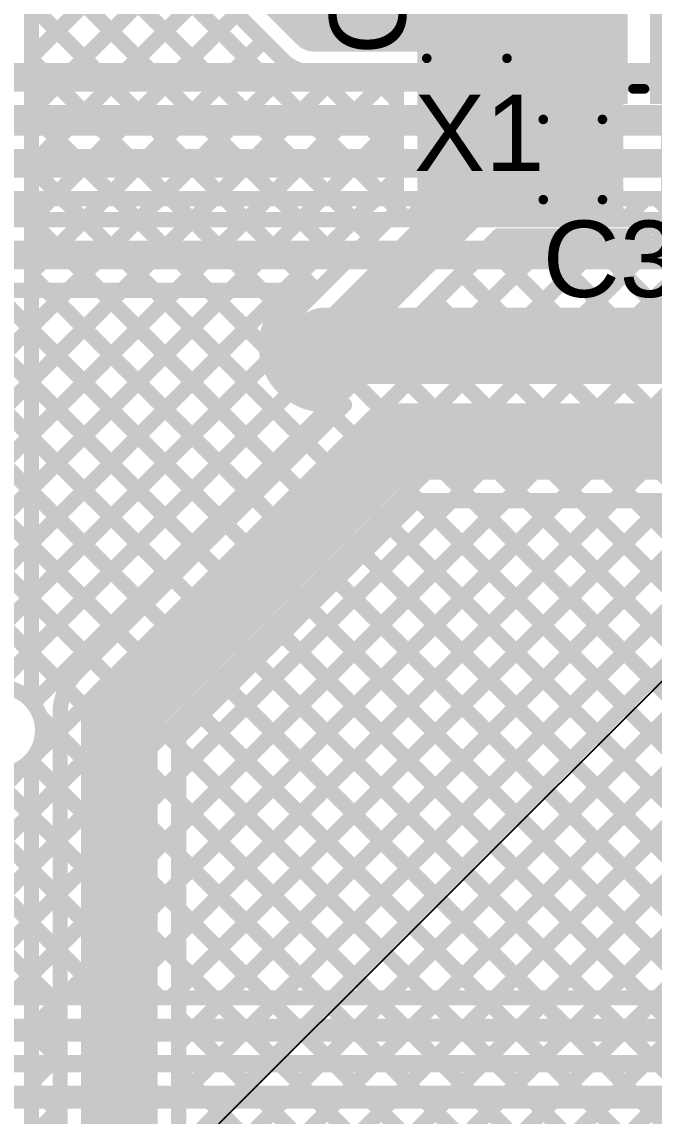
# Model space of a CAD drawing. Header units: millimetres. Extents: x 0 to 214, y 0 to 214.
# Drawn here: x 2.037 to 2.368, y 2.262 to 2.835 of the extents above; entities that cross this region are included whole.
import ezdxf

# ---------------------------------------------------------------- set-up
doc = ezdxf.new("R2010")
doc.units = ezdxf.units.MM
doc.header["$MEASUREMENT"] = 0
for name, color, linetype in [('BottomLayer', 5, 'Continuous'), ('BottomSolder', 6, 'Continuous'), ('TopLayer', 1, 'Continuous'), ('TopOverlay', 2, 'Continuous'), ('TopPaste', 8, 'Continuous'), ('TopSolder', 216, 'Continuous'), ('ViaHoleLayer', 16, 'Continuous')]:
    doc.layers.add(name, color=color, linetype=linetype)
doc.styles.add('Arial', font='', dxfattribs={"height": 0.2})
doc.styles.get('Arial').set_extended_font_data('Arial')

# ---------------------------------------------------------------- blocks, each defined once
blk = doc.blocks.new('XC32M4_8_000_F18LJDT_4')
at = {"layer": 'TopLayer'}
for points in [[(-0.0689, 0.05709), (-0.01772, 0.05709), (-0.01772, 0.00984), (-0.0689, 0.00984)], [(0.01772, 0.05709), (0.0689, 0.05709), (0.0689, 0.00984), (0.01772, 0.00984)], [(-0.0689, -0.00984), (-0.01772, -0.00984), (-0.01772, -0.05709), (-0.0689, -0.05709)], [(0.01772, -0.00984), (0.0689, -0.00984), (0.0689, -0.05709), (0.01772, -0.05709)]]:
    blk.add_hatch(color=1, dxfattribs=at).paths.add_polyline_path(points)
at = {"layer": 'TopPaste'}
for points in [[(-0.0689, 0.05709), (-0.01772, 0.05709), (-0.01772, 0.00984), (-0.0689, 0.00984)], [(0.01772, 0.05709), (0.0689, 0.05709), (0.0689, 0.00984), (0.01772, 0.00984)], [(-0.0689, -0.00984), (-0.01772, -0.00984), (-0.01772, -0.05709), (-0.0689, -0.05709)], [(0.01772, -0.00984), (0.0689, -0.00984), (0.0689, -0.05709), (0.01772, -0.05709)]]:
    blk.add_hatch(color=8, dxfattribs=at).paths.add_polyline_path(points)
at = {"layer": 'TopSolder'}
for points in [[(-0.0729, 0.06109), (-0.01372, 0.06109), (-0.01372, 0.00584), (-0.0729, 0.00584)], [(0.01372, 0.06109), (0.0729, 0.06109), (0.0729, 0.00584), (0.01372, 0.00584)], [(-0.0729, -0.00584), (-0.01372, -0.00584), (-0.01372, -0.06109), (-0.0729, -0.06109)], [(0.01372, -0.00584), (0.0729, -0.00584), (0.0729, -0.06109), (0.01372, -0.06109)]]:
    blk.add_hatch(color=216, dxfattribs=at).paths.add_polyline_path(points)
at = {"layer": 'TopOverlay', "const_width": 0.005}
for points in [[(0.007, 0.051), (-0.007, 0.051)], [(-0.065, -0.003), (-0.065, 0.003)], [(0.065, -0.003), (0.065, 0.003)], [(0.007, -0.051), (-0.007, -0.051)]]:
    blk.add_lwpolyline(points, dxfattribs=at)
at = {"layer": 'TopOverlay'}
for points, const_width in [([(-0.00825, 0.051, 1), (-0.00575, 0.051, 1)], 0.0025), ([(0.00575, 0.051, 1), (0.00825, 0.051, 1)], 0.0025), ([(-0.06625, 0.003, 1), (-0.06375, 0.003, 1)], 0.0025), ([(0.06375, 0.003, 1), (0.06625, 0.003, 1)], 0.0025), ([(-0.06625, -0.003, 1), (-0.06375, -0.003, 1)], 0.0025), ([(0.06375, -0.003, 1), (0.06625, -0.003, 1)], 0.0025), ([(-0.00825, -0.051, 1), (-0.00575, -0.051, 1)], 0.0025), ([(0.00575, -0.051, 1), (0.00825, -0.051, 1)], 0.0025), ([(-0.06, -0.07, 1), (-0.066, -0.07, 1)], 0.01), ([(-0.0685, -0.07, 1), (-0.0635, -0.07, 1)], 0.005), ([(-0.0625, -0.07, 1), (-0.0575, -0.07, 1)], 0.005)]:
    blk.add_lwpolyline(points, format="xyb", close=True, dxfattribs=dict(at, const_width=const_width))
blk = doc.blocks.new('C__0603_284')
at = {"layer": 'TopLayer'}
for points in [[(-0.015, 0.0175), (-0.015, -0.0175), (-0.045, -0.0175), (-0.045, 0.0175)], [(0.045, 0.0175), (0.045, -0.0175), (0.015, -0.0175), (0.015, 0.0175)]]:
    blk.add_hatch(color=1, dxfattribs=at).paths.add_polyline_path(points)
at = {"layer": 'TopPaste'}
for points in [[(-0.015, 0.0175), (-0.015, -0.0175), (-0.045, -0.0175), (-0.045, 0.0175)], [(0.045, 0.0175), (0.045, -0.0175), (0.015, -0.0175), (0.015, 0.0175)]]:
    blk.add_hatch(color=8, dxfattribs=at).paths.add_polyline_path(points)
at = {"layer": 'TopSolder'}
for points in [[(-0.01264, 0.01986), (-0.01264, -0.01986), (-0.04736, -0.01986), (-0.04736, 0.01986)], [(0.04736, 0.01986), (0.04736, -0.01986), (0.01264, -0.01986), (0.01264, 0.01986)]]:
    blk.add_hatch(color=216, dxfattribs=at).paths.add_polyline_path(points)
at = {"layer": 'TopOverlay', "const_width": 0.005}
for points in [[(-0.049, 0.021), (-0.018, 0.021)], [(-0.049, -0.021), (-0.049, 0.021)], [(0.018, 0.021), (0.049, 0.021)], [(0.049, -0.021), (0.049, 0.021)], [(-0.049, -0.021), (-0.018, -0.021)], [(0.018, -0.021), (0.049, -0.021)]]:
    blk.add_lwpolyline(points, dxfattribs=at)
at = {"layer": 'TopOverlay', "const_width": 0.0025}
for points in [[(-0.05025, 0.021, 1), (-0.04775, 0.021, 1)], [(-0.05025, 0.021, 1), (-0.04775, 0.021, 1)], [(-0.01925, 0.021, 1), (-0.01675, 0.021, 1)], [(0.01675, 0.021, 1), (0.01925, 0.021, 1)], [(0.04775, 0.021, 1), (0.05025, 0.021, 1)], [(0.04775, 0.021, 1), (0.05025, 0.021, 1)], [(-0.05025, -0.021, 1), (-0.04775, -0.021, 1)], [(-0.05025, -0.021, 1), (-0.04775, -0.021, 1)], [(-0.01925, -0.021, 1), (-0.01675, -0.021, 1)], [(0.01675, -0.021, 1), (0.01925, -0.021, 1)], [(0.04775, -0.021, 1), (0.05025, -0.021, 1)], [(0.04775, -0.021, 1), (0.05025, -0.021, 1)]]:
    blk.add_lwpolyline(points, format="xyb", close=True, dxfattribs=at)
blk = doc.blocks.new('C__0603_285')
at = {"layer": 'TopLayer'}
for points in [[(-0.015, 0.0175), (-0.015, -0.0175), (-0.045, -0.0175), (-0.045, 0.0175)], [(0.045, 0.0175), (0.045, -0.0175), (0.015, -0.0175), (0.015, 0.0175)]]:
    blk.add_hatch(color=1, dxfattribs=at).paths.add_polyline_path(points)
at = {"layer": 'TopPaste'}
for points in [[(-0.015, 0.0175), (-0.015, -0.0175), (-0.045, -0.0175), (-0.045, 0.0175)], [(0.045, 0.0175), (0.045, -0.0175), (0.015, -0.0175), (0.015, 0.0175)]]:
    blk.add_hatch(color=8, dxfattribs=at).paths.add_polyline_path(points)
at = {"layer": 'TopSolder'}
for points in [[(-0.01264, 0.01986), (-0.01264, -0.01986), (-0.04736, -0.01986), (-0.04736, 0.01986)], [(0.04736, 0.01986), (0.04736, -0.01986), (0.01264, -0.01986), (0.01264, 0.01986)]]:
    blk.add_hatch(color=216, dxfattribs=at).paths.add_polyline_path(points)
at = {"layer": 'TopOverlay', "const_width": 0.005}
for points in [[(-0.049, 0.021), (-0.018, 0.021)], [(-0.049, 0.021), (-0.049, -0.021)], [(0.018, 0.021), (0.049, 0.021)], [(0.049, 0.021), (0.049, -0.021)], [(-0.049, -0.021), (-0.018, -0.021)], [(0.018, -0.021), (0.049, -0.021)]]:
    blk.add_lwpolyline(points, dxfattribs=at)
at = {"layer": 'TopOverlay', "const_width": 0.0025}
for points in [[(-0.05025, 0.021, 1), (-0.04775, 0.021, 1)], [(-0.05025, 0.021, 1), (-0.04775, 0.021, 1)], [(-0.01925, 0.021, 1), (-0.01675, 0.021, 1)], [(0.01675, 0.021, 1), (0.01925, 0.021, 1)], [(0.04775, 0.021, 1), (0.05025, 0.021, 1)], [(0.04775, 0.021, 1), (0.05025, 0.021, 1)], [(-0.05025, -0.021, 1), (-0.04775, -0.021, 1)], [(-0.05025, -0.021, 1), (-0.04775, -0.021, 1)], [(-0.01925, -0.021, 1), (-0.01675, -0.021, 1)], [(0.01675, -0.021, 1), (0.01925, -0.021, 1)], [(0.04775, -0.021, 1), (0.05025, -0.021, 1)], [(0.04775, -0.021, 1), (0.05025, -0.021, 1)]]:
    blk.add_lwpolyline(points, format="xyb", close=True, dxfattribs=at)

msp = doc.modelspace()

# ---------------------------------------------------------------- hatches: boundary and pattern name
at = {"layer": 'BottomLayer'}
h = msp.add_hatch(color=5, dxfattribs=at)
edge = h.paths.add_edge_path()
edge.add_arc((2.196, 2.6655), 0.01181, 0, 360)
at = {"layer": 'BottomSolder'}
h = msp.add_hatch(color=6, dxfattribs=at)
edge = h.paths.add_edge_path()
edge.add_arc((2.196, 2.6655), 0.00991, 0, 360)
at = {"layer": 'TopLayer'}
msp.add_hatch(color=1, dxfattribs=at).paths.add_polyline_path([(2.244, 2.734), (2.352, 2.734), (2.352, 2.856), (2.244, 2.856)])
h = msp.add_hatch(color=1, dxfattribs=at)
edge = h.paths.add_edge_path()
edge.add_arc((2.196, 2.6655), 0.01181, 0, 360)
at = {"layer": 'TopSolder'}
h = msp.add_hatch(color=216, dxfattribs=at)
edge = h.paths.add_edge_path()
edge.add_arc((2.196, 2.6655), 0.00991, 0, 360)
at = {"layer": 'ViaHoleLayer'}
h = msp.add_hatch(color=16, dxfattribs=at)
edge = h.paths.add_edge_path()
edge.add_arc((2.196, 2.6655), 0.00591, 0, 360)

# ---------------------------------------------------------------- linework, layer by layer
at = {"layer": 'BottomLayer'}
for points, const_width in [([(1.6515, 2.92308), (2.07298, 2.5016)], 0.008), ([(1.6515, 2.8948), (2.06007, 2.48623)], 0.008), ([(1.86369, 2.806), (2.468, 2.806)], 0.015), ([(1.87703, 2.7875), (2.46634, 2.7875)], 0.008), ([(2.03297, 2.7795), (2.04097, 2.7875)], 0.008), ([(2.04164, 2.7875), (2.04964, 2.7795)], 0.008), ([(2.06125, 2.7795), (2.06925, 2.7875)], 0.008), ([(2.06992, 2.7875), (2.07792, 2.7795)], 0.008), ([(2.08953, 2.7795), (2.09753, 2.7875)], 0.008), ([(2.09821, 2.7875), (2.10621, 2.7795)], 0.008), ([(2.11782, 2.7795), (2.12582, 2.7875)], 0.008), ([(2.12649, 2.7875), (2.13449, 2.7795)], 0.008), ([(2.1461, 2.7795), (2.1541, 2.7875)], 0.008), ([(2.15478, 2.7875), (2.16278, 2.7795)], 0.008), ([(2.17439, 2.7795), (2.18239, 2.7875)], 0.008), ([(2.18306, 2.7875), (2.19106, 2.7795)], 0.008), ([(2.20267, 2.7795), (2.21067, 2.7875)], 0.008), ([(2.21135, 2.7875), (2.21935, 2.7795)], 0.008), ([(2.23096, 2.7795), (2.23896, 2.7875)], 0.008), ([(2.23963, 2.7875), (2.24763, 2.7795)], 0.008), ([(2.25924, 2.7795), (2.26724, 2.7875)], 0.008), ([(2.26791, 2.7875), (2.27591, 2.7795)], 0.008), ([(2.28752, 2.7795), (2.29552, 2.7875)], 0.008), ([(2.2962, 2.7875), (2.3042, 2.7795)], 0.008), ([(2.31581, 2.7795), (2.32381, 2.7875)], 0.008), ([(2.32448, 2.7875), (2.33248, 2.7795)], 0.008), ([(2.34409, 2.7795), (2.35209, 2.7875)], 0.008), ([(2.35277, 2.7875), (2.36077, 2.7795)], 0.008), ([(1.86672, 2.7795), (2.45834, 2.7795)], 0.008), ([(1.85337, 2.761), (2.466, 2.761)], 0.015), ([(1.86672, 2.7425), (2.46234, 2.7425)], 0.008), ([(1.88865, 2.7425), (2.10127, 2.52988)], 0.008), ([(2.03007, 2.7425), (2.04107, 2.7315)], 0.008), ([(2.04153, 2.7315), (2.05253, 2.7425)], 0.008), ([(2.05836, 2.7425), (2.06936, 2.7315)], 0.008), ([(2.06982, 2.7315), (2.08082, 2.7425)], 0.008), ([(2.08664, 2.7425), (2.09764, 2.7315)], 0.008), ([(2.0981, 2.7315), (2.1091, 2.7425)], 0.008), ([(2.11492, 2.7425), (2.12592, 2.7315)], 0.008), ([(2.12639, 2.7315), (2.13739, 2.7425)], 0.008), ([(2.14321, 2.7425), (2.15421, 2.7315)], 0.008), ([(2.15467, 2.7315), (2.16567, 2.7425)], 0.008), ([(2.17149, 2.7425), (2.18249, 2.7315)], 0.008), ([(2.18296, 2.7315), (2.19396, 2.7425)], 0.008), ([(2.19978, 2.7425), (2.21078, 2.7315)], 0.008), ([(2.21124, 2.7315), (2.22224, 2.7425)], 0.008), ([(2.22806, 2.7425), (2.23906, 2.7315)], 0.008), ([(2.23952, 2.7315), (2.25052, 2.7425)], 0.008), ([(2.25635, 2.7425), (2.26735, 2.7315)], 0.008), ([(2.26781, 2.7315), (2.27881, 2.7425)], 0.008), ([(2.28463, 2.7425), (2.29563, 2.7315)], 0.008), ([(2.29609, 2.7315), (2.30709, 2.7425)], 0.008), ([(2.31291, 2.7425), (2.32391, 2.7315)], 0.008), ([(2.32438, 2.7315), (2.33538, 2.7425)], 0.008), ([(2.3412, 2.7425), (2.3522, 2.7315)], 0.008), ([(2.35266, 2.7315), (2.36366, 2.7425)], 0.008), ([(2.36948, 2.7425), (2.38048, 2.7315)], 0.008), ([(1.86269, 2.74018), (2.08713, 2.51574)], 0.008), ([(1.96635, 2.7315), (2.45134, 2.7315)], 0.008), ([(1.953, 2.713), (2.459, 2.713)], 0.015), ([(1.6515, 2.25661), (2.08939, 2.6945)], 0.008), ([(1.6515, 2.2849), (2.0611, 2.6945)], 0.008), ([(1.6515, 2.20004), (2.14596, 2.6945)], 0.008), ([(1.6515, 2.17176), (2.17424, 2.6945)], 0.008), ([(1.6515, 2.22833), (2.11767, 2.6945)], 0.008), ([(1.94727, 1.93013), (2.70762, 2.69048)], 0.008), ([(1.96551, 2.69392), (2.11541, 2.54402)], 0.008), ([(1.96635, 2.6945), (2.18505, 2.6945)], 0.008), ([(1.99322, 2.6945), (2.12955, 2.55817)], 0.008), ([(2.0215, 2.6945), (2.14369, 2.57231)], 0.008), ([(2.04979, 2.6945), (2.15784, 2.58645)], 0.008), ([(2.07807, 2.6945), (2.17198, 2.60059)], 0.008), ([(2.10636, 2.6945), (2.18612, 2.61473)], 0.008), ([(2.13464, 2.6945), (2.16503, 2.66411)], 0.008), ([(2.16292, 2.6945), (2.17214, 2.68529)], 0.008), ([(2.196, 2.6655), (2.5437, 2.6655)], 0.04), ([(2.23243, 2.187), (2.70762, 2.66219)], 0.008), ([(1.99403, 2.486), (2.16594, 2.65792)], 0.008), ([(2.02303, 2.48673), (2.17718, 2.64087)], 0.008), ([(2.12702, 2.13816), (2.62736, 2.6385)], 0.008), ([(2.26071, 2.187), (2.71155, 2.63784)], 0.008), ([(2.04283, 2.47823), (2.19909, 2.6345)], 0.008), ([(2.0661, 2.49471), (2.20589, 2.6345)], 0.008), ([(2.19461, 2.63453), (2.20026, 2.62888)], 0.008), ([(2.196, 2.6345), (2.20589, 2.6345)], 0.008), ([(2.088, 2.47277), (2.23057, 2.61535)], 0.04), ([(2.23057, 2.61535), (2.545, 2.61535)], 0.04), ([(2.28899, 2.187), (2.72544, 2.62345)], 0.008), ([(2.119, 2.3847), (2.31864, 2.58435)], 0.008), ([(2.119, 2.35642), (2.34693, 2.58435)], 0.008), ([(2.119, 2.41299), (2.29036, 2.58435)], 0.008), ([(2.119, 2.24328), (2.46007, 2.58435)], 0.008), ([(2.119, 2.29985), (2.4035, 2.58435)], 0.008), ([(2.119, 2.27156), (2.43178, 2.58435)], 0.008), ([(2.119, 2.32813), (2.37521, 2.58435)], 0.008), ([(2.119, 2.45993), (2.24341, 2.58435)], 0.008), ([(2.119, 2.44127), (2.26208, 2.58435)], 0.008), ([(2.119, 2.215), (2.48835, 2.58435)], 0.008), ([(2.119, 2.215), (2.48835, 2.58435)], 0.008), ([(2.119, 2.18671), (2.51663, 2.58435)], 0.008), ([(2.12849, 2.16791), (2.54492, 2.58435)], 0.008), ([(2.24341, 2.58435), (2.545, 2.58435)], 0.008), ([(2.24479, 2.58435), (2.49355, 2.33559)], 0.008), ([(2.27308, 2.58435), (2.50769, 2.34973)], 0.008), ([(2.30136, 2.58435), (2.52183, 2.36388)], 0.008), ([(2.32965, 2.58435), (2.53598, 2.37802)], 0.008), ([(2.35793, 2.58435), (2.55012, 2.39216)], 0.008), ([(2.22996, 2.57089), (2.47941, 2.32145)], 0.008), ([(2.21582, 2.55675), (2.46526, 2.30731)], 0.008), ([(2.20168, 2.54261), (2.44989, 2.2944)], 0.008), ([(2.18754, 2.52847), (2.43379, 2.28221)], 0.008), ([(2.17339, 2.51433), (2.50072, 2.187)], 0.008), ([(2.15925, 2.50018), (2.47243, 2.187)], 0.008), ([(2.088, 2.155), (2.088, 2.47277)], 0.04), ([(2.14511, 2.48604), (2.44415, 2.187)], 0.008), ([(2.057, 2.18407), (2.057, 2.47277)], 0.008), ([(2.13097, 2.4719), (2.41587, 2.187)], 0.008), ([(2.04656, 2.47145), (2.057, 2.46101)], 0.008), ([(2.04341, 2.45054), (2.057, 2.46412)], 0.008), ([(2.119, 2.18407), (2.119, 2.45993)], 0.008), ([(2.119, 2.45558), (2.38758, 2.187)], 0.008), ([(2.042, 2.24721), (2.042, 2.44879)], 0.008), ([(2.042, 2.44773), (2.057, 2.43273)], 0.008), ([(2.042, 2.42084), (2.057, 2.43584)], 0.008), ([(2.119, 2.4273), (2.3593, 2.187)], 0.008), ([(2.042, 2.41944), (2.057, 2.40444)], 0.008), ([(2.042, 2.39255), (2.057, 2.40755)], 0.008), ([(2.119, 2.39901), (2.33101, 2.187)], 0.008), ([(2.042, 2.39116), (2.057, 2.37616)], 0.008), ([(2.042, 2.36427), (2.057, 2.37927)], 0.008), ([(2.119, 2.37073), (2.30273, 2.187)], 0.008), ([(2.042, 2.36288), (2.057, 2.34788)], 0.008), ([(2.042, 2.33599), (2.057, 2.35099)], 0.008), ([(2.119, 2.34244), (2.27444, 2.187)], 0.008), ([(2.042, 2.33459), (2.057, 2.31959)], 0.008), ([(2.042, 2.3077), (2.057, 2.3227)], 0.008), ([(2.119, 2.31416), (2.24616, 2.187)], 0.008), ([(2.042, 2.30631), (2.057, 2.29131)], 0.008), ([(2.042, 2.27942), (2.057, 2.29442)], 0.008), ([(2.119, 2.28588), (2.21901, 2.18586)], 0.008), ([(2.042, 2.27802), (2.057, 2.26302)], 0.008), ([(2.042, 2.25113), (2.057, 2.26613)], 0.008)]:
    msp.add_lwpolyline(points, dxfattribs=dict(at, const_width=const_width))
for points, const_width in [([(2.03897, 2.7875, 1), (2.04297, 2.7875, 1)], 0.004), ([(2.03964, 2.7875, 1), (2.04364, 2.7875, 1)], 0.004), ([(2.06725, 2.7875, 1), (2.07125, 2.7875, 1)], 0.004), ([(2.06792, 2.7875, 1), (2.07192, 2.7875, 1)], 0.004), ([(2.09553, 2.7875, 1), (2.09953, 2.7875, 1)], 0.004), ([(2.09621, 2.7875, 1), (2.10021, 2.7875, 1)], 0.004), ([(2.12382, 2.7875, 1), (2.12782, 2.7875, 1)], 0.004), ([(2.12449, 2.7875, 1), (2.12849, 2.7875, 1)], 0.004), ([(2.1521, 2.7875, 1), (2.1561, 2.7875, 1)], 0.004), ([(2.15278, 2.7875, 1), (2.15678, 2.7875, 1)], 0.004), ([(2.18039, 2.7875, 1), (2.18439, 2.7875, 1)], 0.004), ([(2.18106, 2.7875, 1), (2.18506, 2.7875, 1)], 0.004), ([(2.20867, 2.7875, 1), (2.21267, 2.7875, 1)], 0.004), ([(2.20935, 2.7875, 1), (2.21335, 2.7875, 1)], 0.004), ([(2.23696, 2.7875, 1), (2.24096, 2.7875, 1)], 0.004), ([(2.23763, 2.7875, 1), (2.24163, 2.7875, 1)], 0.004), ([(2.26524, 2.7875, 1), (2.26924, 2.7875, 1)], 0.004), ([(2.26591, 2.7875, 1), (2.26991, 2.7875, 1)], 0.004), ([(2.29352, 2.7875, 1), (2.29752, 2.7875, 1)], 0.004), ([(2.2942, 2.7875, 1), (2.2982, 2.7875, 1)], 0.004), ([(2.32181, 2.7875, 1), (2.32581, 2.7875, 1)], 0.004), ([(2.32248, 2.7875, 1), (2.32648, 2.7875, 1)], 0.004), ([(2.35009, 2.7875, 1), (2.35409, 2.7875, 1)], 0.004), ([(2.35077, 2.7875, 1), (2.35477, 2.7875, 1)], 0.004), ([(2.04764, 2.7795, 1), (2.05164, 2.7795, 1)], 0.004), ([(2.05925, 2.7795, 1), (2.06325, 2.7795, 1)], 0.004), ([(2.07592, 2.7795, 1), (2.07992, 2.7795, 1)], 0.004), ([(2.08753, 2.7795, 1), (2.09153, 2.7795, 1)], 0.004), ([(2.10421, 2.7795, 1), (2.10821, 2.7795, 1)], 0.004), ([(2.11582, 2.7795, 1), (2.11982, 2.7795, 1)], 0.004), ([(2.13249, 2.7795, 1), (2.13649, 2.7795, 1)], 0.004), ([(2.1441, 2.7795, 1), (2.1481, 2.7795, 1)], 0.004), ([(2.16078, 2.7795, 1), (2.16478, 2.7795, 1)], 0.004), ([(2.17239, 2.7795, 1), (2.17639, 2.7795, 1)], 0.004), ([(2.18906, 2.7795, 1), (2.19306, 2.7795, 1)], 0.004), ([(2.20067, 2.7795, 1), (2.20467, 2.7795, 1)], 0.004), ([(2.21735, 2.7795, 1), (2.22135, 2.7795, 1)], 0.004), ([(2.22896, 2.7795, 1), (2.23296, 2.7795, 1)], 0.004), ([(2.24563, 2.7795, 1), (2.24963, 2.7795, 1)], 0.004), ([(2.25724, 2.7795, 1), (2.26124, 2.7795, 1)], 0.004), ([(2.27391, 2.7795, 1), (2.27791, 2.7795, 1)], 0.004), ([(2.28552, 2.7795, 1), (2.28952, 2.7795, 1)], 0.004), ([(2.3022, 2.7795, 1), (2.3062, 2.7795, 1)], 0.004), ([(2.31381, 2.7795, 1), (2.31781, 2.7795, 1)], 0.004), ([(2.33048, 2.7795, 1), (2.33448, 2.7795, 1)], 0.004), ([(2.34209, 2.7795, 1), (2.34609, 2.7795, 1)], 0.004), ([(2.35877, 2.7795, 1), (2.36277, 2.7795, 1)], 0.004), ([(2.05053, 2.7425, 1), (2.05453, 2.7425, 1)], 0.004), ([(2.05636, 2.7425, 1), (2.06036, 2.7425, 1)], 0.004), ([(2.07882, 2.7425, 1), (2.08282, 2.7425, 1)], 0.004), ([(2.08464, 2.7425, 1), (2.08864, 2.7425, 1)], 0.004), ([(2.1071, 2.7425, 1), (2.1111, 2.7425, 1)], 0.004), ([(2.11292, 2.7425, 1), (2.11692, 2.7425, 1)], 0.004), ([(2.13539, 2.7425, 1), (2.13939, 2.7425, 1)], 0.004), ([(2.14121, 2.7425, 1), (2.14521, 2.7425, 1)], 0.004), ([(2.16367, 2.7425, 1), (2.16767, 2.7425, 1)], 0.004), ([(2.16949, 2.7425, 1), (2.17349, 2.7425, 1)], 0.004), ([(2.19196, 2.7425, 1), (2.19596, 2.7425, 1)], 0.004), ([(2.19778, 2.7425, 1), (2.20178, 2.7425, 1)], 0.004), ([(2.22024, 2.7425, 1), (2.22424, 2.7425, 1)], 0.004), ([(2.22606, 2.7425, 1), (2.23006, 2.7425, 1)], 0.004), ([(2.24852, 2.7425, 1), (2.25252, 2.7425, 1)], 0.004), ([(2.25435, 2.7425, 1), (2.25835, 2.7425, 1)], 0.004), ([(2.27681, 2.7425, 1), (2.28081, 2.7425, 1)], 0.004), ([(2.28263, 2.7425, 1), (2.28663, 2.7425, 1)], 0.004), ([(2.30509, 2.7425, 1), (2.30909, 2.7425, 1)], 0.004), ([(2.31091, 2.7425, 1), (2.31491, 2.7425, 1)], 0.004), ([(2.33338, 2.7425, 1), (2.33738, 2.7425, 1)], 0.004), ([(2.3392, 2.7425, 1), (2.3432, 2.7425, 1)], 0.004), ([(2.36166, 2.7425, 1), (2.36566, 2.7425, 1)], 0.004), ([(2.36748, 2.7425, 1), (2.37148, 2.7425, 1)], 0.004), ([(2.03907, 2.7315, 1), (2.04307, 2.7315, 1)], 0.004), ([(2.03953, 2.7315, 1), (2.04353, 2.7315, 1)], 0.004), ([(2.06736, 2.7315, 1), (2.07136, 2.7315, 1)], 0.004), ([(2.06782, 2.7315, 1), (2.07182, 2.7315, 1)], 0.004), ([(2.09564, 2.7315, 1), (2.09964, 2.7315, 1)], 0.004), ([(2.0961, 2.7315, 1), (2.1001, 2.7315, 1)], 0.004), ([(2.12392, 2.7315, 1), (2.12792, 2.7315, 1)], 0.004), ([(2.12439, 2.7315, 1), (2.12839, 2.7315, 1)], 0.004), ([(2.15221, 2.7315, 1), (2.15621, 2.7315, 1)], 0.004), ([(2.15267, 2.7315, 1), (2.15667, 2.7315, 1)], 0.004), ([(2.18049, 2.7315, 1), (2.18449, 2.7315, 1)], 0.004), ([(2.18096, 2.7315, 1), (2.18496, 2.7315, 1)], 0.004), ([(2.20878, 2.7315, 1), (2.21278, 2.7315, 1)], 0.004), ([(2.20924, 2.7315, 1), (2.21324, 2.7315, 1)], 0.004), ([(2.23706, 2.7315, 1), (2.24106, 2.7315, 1)], 0.004), ([(2.23752, 2.7315, 1), (2.24152, 2.7315, 1)], 0.004), ([(2.26535, 2.7315, 1), (2.26935, 2.7315, 1)], 0.004), ([(2.26581, 2.7315, 1), (2.26981, 2.7315, 1)], 0.004), ([(2.29363, 2.7315, 1), (2.29763, 2.7315, 1)], 0.004), ([(2.29409, 2.7315, 1), (2.29809, 2.7315, 1)], 0.004), ([(2.32191, 2.7315, 1), (2.32591, 2.7315, 1)], 0.004), ([(2.32238, 2.7315, 1), (2.32638, 2.7315, 1)], 0.004), ([(2.3502, 2.7315, 1), (2.3542, 2.7315, 1)], 0.004), ([(2.35066, 2.7315, 1), (2.35466, 2.7315, 1)], 0.004), ([(2.04779, 2.6945, 1), (2.05179, 2.6945, 1)], 0.004), ([(2.0591, 2.6945, 1), (2.0631, 2.6945, 1)], 0.004), ([(2.07607, 2.6945, 1), (2.08007, 2.6945, 1)], 0.004), ([(2.08739, 2.6945, 1), (2.09139, 2.6945, 1)], 0.004), ([(2.10436, 2.6945, 1), (2.10836, 2.6945, 1)], 0.004), ([(2.11567, 2.6945, 1), (2.11967, 2.6945, 1)], 0.004), ([(2.13264, 2.6945, 1), (2.13664, 2.6945, 1)], 0.004), ([(2.14396, 2.6945, 1), (2.14796, 2.6945, 1)], 0.004), ([(2.16092, 2.6945, 1), (2.16492, 2.6945, 1)], 0.004), ([(2.17224, 2.6945, 1), (2.17624, 2.6945, 1)], 0.004), ([(2.18305, 2.6945, 1), (2.18705, 2.6945, 1)], 0.004), ([(2.18305, 2.6945, 1), (2.18705, 2.6945, 1)], 0.004), ([(2.17014, 2.68529, 1), (2.17414, 2.68529, 1)], 0.004), ([(2.186, 2.6655, 1), (2.206, 2.6655, 1)], 0.02), ([(2.16303, 2.66411, 1), (2.16703, 2.66411, 1)], 0.004), ([(2.16394, 2.65792, 1), (2.16794, 2.65792, 1)], 0.004), ([(2.17518, 2.64087, 1), (2.17918, 2.64087, 1)], 0.004), ([(2.19261, 2.63453, 1), (2.19661, 2.63453, 1)], 0.004), ([(2.194, 2.6345, 1), (2.198, 2.6345, 1)], 0.004), ([(2.194, 2.6345, 1), (2.198, 2.6345, 1)], 0.004), ([(2.19709, 2.6345, 1), (2.20109, 2.6345, 1)], 0.004), ([(2.20389, 2.6345, 1), (2.20789, 2.6345, 1)], 0.004), ([(2.20389, 2.6345, 1), (2.20789, 2.6345, 1)], 0.004), ([(2.19826, 2.62888, 1), (2.20226, 2.62888, 1)], 0.004), ([(2.22057, 2.61535, 1), (2.24057, 2.61535, 1)], 0.02), ([(2.22057, 2.61535, 1), (2.24057, 2.61535, 1)], 0.02), ([(2.18412, 2.61473, 1), (2.18812, 2.61473, 1)], 0.004), ([(2.16998, 2.60059, 1), (2.17398, 2.60059, 1)], 0.004), ([(2.15584, 2.58645, 1), (2.15984, 2.58645, 1)], 0.004), ([(2.24141, 2.58435, 1), (2.24541, 2.58435, 1)], 0.004), ([(2.24141, 2.58435, 1), (2.24541, 2.58435, 1)], 0.004), ([(2.24279, 2.58435, 1), (2.24679, 2.58435, 1)], 0.004), ([(2.26008, 2.58435, 1), (2.26408, 2.58435, 1)], 0.004), ([(2.27108, 2.58435, 1), (2.27508, 2.58435, 1)], 0.004), ([(2.28836, 2.58435, 1), (2.29236, 2.58435, 1)], 0.004), ([(2.29936, 2.58435, 1), (2.30336, 2.58435, 1)], 0.004), ([(2.31664, 2.58435, 1), (2.32064, 2.58435, 1)], 0.004), ([(2.32765, 2.58435, 1), (2.33165, 2.58435, 1)], 0.004), ([(2.34493, 2.58435, 1), (2.34893, 2.58435, 1)], 0.004), ([(2.35593, 2.58435, 1), (2.35993, 2.58435, 1)], 0.004), ([(2.14169, 2.57231, 1), (2.14569, 2.57231, 1)], 0.004), ([(2.22796, 2.57089, 1), (2.23196, 2.57089, 1)], 0.004), ([(2.12755, 2.55817, 1), (2.13155, 2.55817, 1)], 0.004), ([(2.21382, 2.55675, 1), (2.21782, 2.55675, 1)], 0.004), ([(2.11341, 2.54402, 1), (2.11741, 2.54402, 1)], 0.004), ([(2.19968, 2.54261, 1), (2.20368, 2.54261, 1)], 0.004), ([(2.09927, 2.52988, 1), (2.10327, 2.52988, 1)], 0.004), ([(2.18554, 2.52847, 1), (2.18954, 2.52847, 1)], 0.004), ([(2.08513, 2.51574, 1), (2.08913, 2.51574, 1)], 0.004), ([(2.17139, 2.51433, 1), (2.17539, 2.51433, 1)], 0.004), ([(2.07098, 2.5016, 1), (2.07498, 2.5016, 1)], 0.004), ([(2.15725, 2.50018, 1), (2.16125, 2.50018, 1)], 0.004), ([(2.06408, 2.49469, 1), (2.06808, 2.49469, 1)], 0.004), ([(2.0641, 2.49471, 1), (2.0681, 2.49471, 1)], 0.004), ([(2.0641, 2.49471, 1), (2.0681, 2.49471, 1)], 0.004), ([(2.078, 2.47277, 1), (2.098, 2.47277, 1)], 0.02), ([(2.078, 2.47277, 1), (2.098, 2.47277, 1)], 0.02), ([(2.05807, 2.48623, 1), (2.06207, 2.48623, 1)], 0.004), ([(2.14311, 2.48604, 1), (2.14711, 2.48604, 1)], 0.004), ([(2.04083, 2.47823, 1), (2.04483, 2.47823, 1)], 0.004), ([(2.055, 2.47277, 1), (2.059, 2.47277, 1)], 0.004), ([(2.055, 2.47277, 1), (2.059, 2.47277, 1)], 0.004), ([(2.055, 2.47277, 1), (2.059, 2.47277, 1)], 0.004), ([(2.12897, 2.4719, 1), (2.13297, 2.4719, 1)], 0.004), ([(2.04456, 2.47145, 1), (2.04856, 2.47145, 1)], 0.004), ([(2.04581, 2.464, 1), (2.04981, 2.464, 1)], 0.004), ([(2.04581, 2.464, 1), (2.04981, 2.464, 1)], 0.004), ([(2.055, 2.46412, 1), (2.059, 2.46412, 1)], 0.004), ([(2.055, 2.46101, 1), (2.059, 2.46101, 1)], 0.004), ([(2.117, 2.45993, 1), (2.121, 2.45993, 1)], 0.004), ([(2.117, 2.45993, 1), (2.121, 2.45993, 1)], 0.004), ([(2.117, 2.45558, 1), (2.121, 2.45558, 1)], 0.004), ([(2.04, 2.44879, 1), (2.044, 2.44879, 1)], 0.004), ([(2.04, 2.44879, 1), (2.044, 2.44879, 1)], 0.004), ([(2.04141, 2.45054, 1), (2.04541, 2.45054, 1)], 0.004), ([(2.04, 2.44773, 1), (2.044, 2.44773, 1)], 0.004), ([(2.117, 2.44127, 1), (2.121, 2.44127, 1)], 0.004), ([(2.055, 2.43584, 1), (2.059, 2.43584, 1)], 0.004), ([(2.055, 2.43273, 1), (2.059, 2.43273, 1)], 0.004), ([(2.117, 2.4273, 1), (2.121, 2.4273, 1)], 0.004), ([(2.04, 2.42084, 1), (2.044, 2.42084, 1)], 0.004), ([(2.04, 2.41944, 1), (2.044, 2.41944, 1)], 0.004), ([(2.117, 2.41299, 1), (2.121, 2.41299, 1)], 0.004), ([(2.055, 2.40755, 1), (2.059, 2.40755, 1)], 0.004), ([(2.055, 2.40444, 1), (2.059, 2.40444, 1)], 0.004), ([(2.117, 2.39901, 1), (2.121, 2.39901, 1)], 0.004), ([(2.04, 2.39255, 1), (2.044, 2.39255, 1)], 0.004), ([(2.04, 2.39116, 1), (2.044, 2.39116, 1)], 0.004), ([(2.117, 2.3847, 1), (2.121, 2.3847, 1)], 0.004), ([(2.055, 2.37927, 1), (2.059, 2.37927, 1)], 0.004), ([(2.055, 2.37616, 1), (2.059, 2.37616, 1)], 0.004), ([(2.117, 2.37073, 1), (2.121, 2.37073, 1)], 0.004), ([(2.04, 2.36427, 1), (2.044, 2.36427, 1)], 0.004), ([(2.04, 2.36288, 1), (2.044, 2.36288, 1)], 0.004), ([(2.117, 2.35642, 1), (2.121, 2.35642, 1)], 0.004), ([(2.055, 2.35099, 1), (2.059, 2.35099, 1)], 0.004), ([(2.055, 2.34788, 1), (2.059, 2.34788, 1)], 0.004), ([(2.117, 2.34244, 1), (2.121, 2.34244, 1)], 0.004), ([(2.04, 2.33599, 1), (2.044, 2.33599, 1)], 0.004), ([(2.04, 2.33459, 1), (2.044, 2.33459, 1)], 0.004), ([(2.055, 2.3227, 1), (2.059, 2.3227, 1)], 0.004), ([(2.117, 2.32813, 1), (2.121, 2.32813, 1)], 0.004), ([(2.055, 2.31959, 1), (2.059, 2.31959, 1)], 0.004), ([(2.117, 2.31416, 1), (2.121, 2.31416, 1)], 0.004), ([(2.04, 2.3077, 1), (2.044, 2.3077, 1)], 0.004), ([(2.04, 2.30631, 1), (2.044, 2.30631, 1)], 0.004), ([(2.117, 2.29985, 1), (2.121, 2.29985, 1)], 0.004), ([(2.055, 2.29442, 1), (2.059, 2.29442, 1)], 0.004), ([(2.055, 2.29131, 1), (2.059, 2.29131, 1)], 0.004), ([(2.117, 2.28588, 1), (2.121, 2.28588, 1)], 0.004), ([(2.04, 2.27942, 1), (2.044, 2.27942, 1)], 0.004), ([(2.04, 2.27802, 1), (2.044, 2.27802, 1)], 0.004), ([(2.117, 2.27156, 1), (2.121, 2.27156, 1)], 0.004), ([(2.055, 2.26613, 1), (2.059, 2.26613, 1)], 0.004), ([(2.055, 2.26302, 1), (2.059, 2.26302, 1)], 0.004)]:
    msp.add_lwpolyline(points, format="xyb", close=True, dxfattribs=dict(at, const_width=const_width))
at = {"layer": 'BottomLayer', "const_width": 0.008}
for points in [[(2.196, 2.6345, -0.833956), (2.18505, 2.6945)], [(2.057, 2.47277, -0.199163), (2.0661, 2.49471)], [(2.057, 2.47277, -0.198912), (2.06608, 2.49469)], [(2.0065, 2.47735, -0.727843), (2.04781, 2.464)], [(2.04781, 2.464, -0.184522), (2.042, 2.44879)]]:
    msp.add_lwpolyline(points, format="xyb", dxfattribs=at)
at = {"layer": 'BottomSolder'}
msp.add_line((0.01449, 0.13433), (214.06023, 213.98652), dxfattribs=at)
at = {"layer": 'TopLayer'}
for points, const_width in [([(2.042, 2.47921), (2.042, 3.11496)], 0.008), ([(2.042, 2.92856), (2.233, 2.73756)], 0.008), ([(2.042, 2.81682), (2.1285, 2.90332)], 0.008), ([(2.042, 2.90028), (2.21977, 2.72251)], 0.008), ([(1.49713, 2.87946), (2.05259, 2.324)], 0.008), ([(1.52542, 2.87946), (2.08088, 2.324)], 0.008), ([(2.152, 2.87), (2.19, 2.832)], 0.025), ([(2.042, 2.78853), (2.1285, 2.87503)], 0.008), ([(2.042, 2.87199), (2.20563, 2.70836)], 0.008), ([(2.042, 2.76025), (2.13526, 2.85351)], 0.008), ([(2.1354, 2.85337), (2.17337, 2.8154)], 0.008), ([(2.042, 2.84371), (2.19149, 2.69422)], 0.008), ([(2.042, 2.73197), (2.1494, 2.83937)], 0.008), ([(2.19, 2.832), (2.27, 2.832)], 0.025), ([(2.27, 2.832), (2.2725, 2.8295)], 0.025), ([(2.2725, 2.8295), (2.31873, 2.8295)], 0.025), ([(2.31873, 2.8295), (2.32654, 2.82169)], 0.025), ([(2.32654, 2.82169), (2.32777, 2.82046)], 0.025), ([(2.32777, 2.76423), (2.32777, 2.82046)], 0.025), ([(2.042, 2.70368), (2.16354, 2.82522)], 0.008), ([(2.042, 2.81542), (2.17747, 2.67995)], 0.008), ([(2.042, 2.6754), (2.17825, 2.81165)], 0.008), ([(2.042, 2.64711), (2.20339, 2.8085)], 0.008), ([(2.042, 2.61883), (2.23167, 2.8085)], 0.008), ([(2.19, 2.8085), (2.233, 2.8085)], 0.008), ([(2.19035, 2.8085), (2.233, 2.76585)], 0.008), ([(2.21863, 2.8085), (2.233, 2.79413)], 0.008), ([(2.233, 2.73573), (2.233, 2.8085)], 0.008), ([(2.042, 2.78714), (2.17603, 2.65311)], 0.008), ([(2.042, 2.59054), (2.233, 2.78154)], 0.008), ([(2.196, 2.6655), (2.29348, 2.76298)], 0.025), ([(2.29348, 2.76298), (2.32898, 2.76298)], 0.025), ([(2.32777, 2.76423), (2.329, 2.763)], 0.025), ([(2.32898, 2.76298), (2.329, 2.763)], 0.025), ([(2.042, 2.75886), (2.47686, 2.324)], 0.008), ([(2.042, 2.56226), (2.233, 2.75326)], 0.008), ([(2.17938, 2.68212), (2.233, 2.73573)], 0.008), ([(2.03001, 2.324), (2.438, 2.73199)], 0.008), ([(2.042, 2.73057), (2.44857, 2.324)], 0.008), ([(1.97345, 2.324), (2.37745, 2.728)], 0.008), ([(2.00173, 2.324), (2.40573, 2.728)], 0.008), ([(2.363, 2.728), (2.431, 2.728)], 0.008), ([(2.363, 2.723), (2.363, 2.728)], 0.008), ([(1.94516, 2.324), (2.34416, 2.723)], 0.008), ([(2.04283, 2.47823), (2.28759, 2.723)], 0.008), ([(2.04341, 2.45054), (2.31588, 2.723)], 0.008), ([(2.21262, 2.64888), (2.28673, 2.723)], 0.008), ([(2.28673, 2.723), (2.363, 2.723)], 0.008), ([(2.30413, 2.723), (2.438, 2.58913)], 0.008), ([(2.33241, 2.723), (2.438, 2.61741)], 0.008), ([(2.3607, 2.723), (2.438, 2.6457)], 0.008), ([(2.28129, 2.71756), (2.438, 2.56085)], 0.008), ([(2.042, 2.70229), (2.42029, 2.324)], 0.008), ([(2.0583, 2.324), (2.438, 2.7037)], 0.008), ([(2.26715, 2.70341), (2.438, 2.53256)], 0.008), ([(2.25301, 2.68927), (2.438, 2.50428)], 0.008), ([(2.042, 2.674), (2.392, 2.324)], 0.008), ([(2.08658, 2.324), (2.438, 2.67542)], 0.008), ([(2.23886, 2.67513), (2.438, 2.47599)], 0.008), ([(2.042, 2.53398), (2.17252, 2.6645)], 0.008), ([(2.22472, 2.66099), (2.438, 2.44771)], 0.008), ([(2.042, 2.50569), (2.18254, 2.64623)], 0.008), ([(2.042, 2.64572), (2.36372, 2.324)], 0.008), ([(2.11487, 2.324), (2.438, 2.64713)], 0.008), ([(2.18361, 2.64553), (2.50514, 2.324)], 0.008), ([(2.21045, 2.64697), (2.438, 2.41942)], 0.008), ([(2.042, 2.61743), (2.33543, 2.324)], 0.008), ([(2.14315, 2.324), (2.438, 2.61885)], 0.008), ([(2.042, 2.58915), (2.30715, 2.324)], 0.008), ([(2.17144, 2.324), (2.438, 2.59056)], 0.008), ([(2.042, 2.56087), (2.27887, 2.324)], 0.008), ([(2.19972, 2.324), (2.438, 2.56228)], 0.008), ([(2.042, 2.53258), (2.25058, 2.324)], 0.008), ([(2.228, 2.324), (2.438, 2.534)], 0.008), ([(2.228, 2.324), (2.438, 2.534)], 0.008), ([(2.042, 2.5043), (2.2223, 2.324)], 0.008), ([(2.25629, 2.324), (2.438, 2.50571)], 0.008), ([(2.28457, 2.324), (2.438, 2.47743)], 0.008), ([(2.04656, 2.47145), (2.19401, 2.324)], 0.008), ([(2.31286, 2.324), (2.438, 2.44914)], 0.008), ([(1.91688, 2.324), (2.03846, 2.44559)], 0.008), ([(2.04149, 2.44824), (2.16573, 2.324)], 0.008), ([(1.99167, 2.44149), (2.10916, 2.324)], 0.008), ([(2.01961, 2.44184), (2.13744, 2.324)], 0.008), ([(2.34114, 2.324), (2.438, 2.42086)], 0.008), ([(2.36943, 2.324), (2.44619, 2.40077)], 0.008), ([(1.43421, 2.324), (2.52296, 2.324)], 0.008), ([(1.419, 2.307), (2.524, 2.307)], 0.012), ([(1.43321, 2.289), (2.43898, 2.289)], 0.008), ([(1.43421, 2.29), (2.44018, 2.29)], 0.008), ([(1.418, 2.272), (2.454, 2.272)], 0.012)]:
    msp.add_lwpolyline(points, dxfattribs=dict(at, const_width=const_width))
for points, const_width in [([(2.18375, 2.832, 1), (2.19625, 2.832, 1)], 0.0125), ([(2.18375, 2.832, 1), (2.19625, 2.832, 1)], 0.0125), ([(2.26375, 2.832, 1), (2.27625, 2.832, 1)], 0.0125), ([(2.26375, 2.832, 1), (2.27625, 2.832, 1)], 0.0125), ([(2.26625, 2.8295, 1), (2.27875, 2.8295, 1)], 0.0125), ([(2.26625, 2.8295, 1), (2.27875, 2.8295, 1)], 0.0125), ([(2.31248, 2.8295, 1), (2.32498, 2.8295, 1)], 0.0125), ([(2.31248, 2.8295, 1), (2.32498, 2.8295, 1)], 0.0125), ([(2.32029, 2.82169, 1), (2.33279, 2.82169, 1)], 0.0125), ([(2.32029, 2.82169, 1), (2.33279, 2.82169, 1)], 0.0125), ([(2.32152, 2.82046, 1), (2.33402, 2.82046, 1)], 0.0125), ([(2.32152, 2.82046, 1), (2.33402, 2.82046, 1)], 0.0125), ([(2.16154, 2.82522, 1), (2.16554, 2.82522, 1)], 0.004), ([(2.04, 2.81682, 1), (2.044, 2.81682, 1)], 0.004), ([(2.04, 2.81542, 1), (2.044, 2.81542, 1)], 0.004), ([(2.17137, 2.8154, 1), (2.17537, 2.8154, 1)], 0.004), ([(2.17137, 2.8154, 1), (2.17537, 2.8154, 1)], 0.004), ([(2.17138, 2.81538, 1), (2.17538, 2.81538, 1)], 0.004), ([(2.17625, 2.81165, 1), (2.18025, 2.81165, 1)], 0.004), ([(2.188, 2.8085, 1), (2.192, 2.8085, 1)], 0.004), ([(2.188, 2.8085, 1), (2.192, 2.8085, 1)], 0.004), ([(2.188, 2.8085, 1), (2.192, 2.8085, 1)], 0.004), ([(2.18835, 2.8085, 1), (2.19235, 2.8085, 1)], 0.004), ([(2.20139, 2.8085, 1), (2.20539, 2.8085, 1)], 0.004), ([(2.21663, 2.8085, 1), (2.22063, 2.8085, 1)], 0.004), ([(2.22967, 2.8085, 1), (2.23367, 2.8085, 1)], 0.004), ([(2.231, 2.8085, 1), (2.235, 2.8085, 1)], 0.004), ([(2.231, 2.8085, 1), (2.235, 2.8085, 1)], 0.004), ([(2.231, 2.79413, 1), (2.235, 2.79413, 1)], 0.004), ([(2.04, 2.78853, 1), (2.044, 2.78853, 1)], 0.004), ([(2.04, 2.78714, 1), (2.044, 2.78714, 1)], 0.004), ([(2.231, 2.78154, 1), (2.235, 2.78154, 1)], 0.004), ([(2.28723, 2.76298, 1), (2.29973, 2.76298, 1)], 0.0125), ([(2.28723, 2.76298, 1), (2.29973, 2.76298, 1)], 0.0125), ([(2.32152, 2.76423, 1), (2.33402, 2.76423, 1)], 0.0125), ([(2.32152, 2.76423, 1), (2.33402, 2.76423, 1)], 0.0125), ([(2.32273, 2.76298, 1), (2.33523, 2.76298, 1)], 0.0125), ([(2.32273, 2.76298, 1), (2.33523, 2.76298, 1)], 0.0125), ([(2.32275, 2.763, 1), (2.33525, 2.763, 1)], 0.0125), ([(2.32275, 2.763, 1), (2.33525, 2.763, 1)], 0.0125), ([(2.231, 2.76585, 1), (2.235, 2.76585, 1)], 0.004), ([(2.04, 2.76025, 1), (2.044, 2.76025, 1)], 0.004), ([(2.04, 2.75886, 1), (2.044, 2.75886, 1)], 0.004), ([(2.231, 2.75326, 1), (2.235, 2.75326, 1)], 0.004), ([(2.231, 2.73756, 1), (2.235, 2.73756, 1)], 0.004), ([(2.231, 2.73573, 1), (2.235, 2.73573, 1)], 0.004), ([(2.231, 2.73573, 1), (2.235, 2.73573, 1)], 0.004), ([(2.04, 2.73197, 1), (2.044, 2.73197, 1)], 0.004), ([(2.04, 2.73057, 1), (2.044, 2.73057, 1)], 0.004), ([(2.361, 2.728, 1), (2.365, 2.728, 1)], 0.004), ([(2.361, 2.728, 1), (2.365, 2.728, 1)], 0.004), ([(2.21777, 2.72251, 1), (2.22177, 2.72251, 1)], 0.004), ([(2.28473, 2.723, 1), (2.28873, 2.723, 1)], 0.004), ([(2.28473, 2.723, 1), (2.28873, 2.723, 1)], 0.004), ([(2.28559, 2.723, 1), (2.28959, 2.723, 1)], 0.004), ([(2.30213, 2.723, 1), (2.30613, 2.723, 1)], 0.004), ([(2.31388, 2.723, 1), (2.31788, 2.723, 1)], 0.004), ([(2.33041, 2.723, 1), (2.33441, 2.723, 1)], 0.004), ([(2.34216, 2.723, 1), (2.34616, 2.723, 1)], 0.004), ([(2.3587, 2.723, 1), (2.3627, 2.723, 1)], 0.004), ([(2.361, 2.723, 1), (2.365, 2.723, 1)], 0.004), ([(2.361, 2.723, 1), (2.365, 2.723, 1)], 0.004), ([(2.27929, 2.71756, 1), (2.28329, 2.71756, 1)], 0.004), ([(2.20363, 2.70836, 1), (2.20763, 2.70836, 1)], 0.004), ([(2.04, 2.70368, 1), (2.044, 2.70368, 1)], 0.004), ([(2.04, 2.70229, 1), (2.044, 2.70229, 1)], 0.004), ([(2.26515, 2.70341, 1), (2.26915, 2.70341, 1)], 0.004), ([(2.18949, 2.69422, 1), (2.19349, 2.69422, 1)], 0.004), ([(2.25101, 2.68927, 1), (2.25501, 2.68927, 1)], 0.004), ([(2.17547, 2.67995, 1), (2.17947, 2.67995, 1)], 0.004), ([(2.17738, 2.68212, 1), (2.18138, 2.68212, 1)], 0.004), ([(2.17738, 2.68212, 1), (2.18138, 2.68212, 1)], 0.004), ([(2.04, 2.6754, 1), (2.044, 2.6754, 1)], 0.004), ([(2.04, 2.674, 1), (2.044, 2.674, 1)], 0.004), ([(2.18975, 2.6655, 1), (2.20225, 2.6655, 1)], 0.0125), ([(2.23686, 2.67513, 1), (2.24086, 2.67513, 1)], 0.004), ([(2.17052, 2.6645, 1), (2.17452, 2.6645, 1)], 0.004), ([(2.22272, 2.66099, 1), (2.22672, 2.66099, 1)], 0.004), ([(2.17403, 2.65311, 1), (2.17803, 2.65311, 1)], 0.004), ([(2.04, 2.64711, 1), (2.044, 2.64711, 1)], 0.004), ([(2.04, 2.64572, 1), (2.044, 2.64572, 1)], 0.004), ([(2.18054, 2.64623, 1), (2.18454, 2.64623, 1)], 0.004), ([(2.18161, 2.64553, 1), (2.18561, 2.64553, 1)], 0.004), ([(2.20845, 2.64697, 1), (2.21245, 2.64697, 1)], 0.004), ([(2.21062, 2.64888, 1), (2.21462, 2.64888, 1)], 0.004), ([(2.21062, 2.64888, 1), (2.21462, 2.64888, 1)], 0.004), ([(2.04, 2.61883, 1), (2.044, 2.61883, 1)], 0.004), ([(2.04, 2.61743, 1), (2.044, 2.61743, 1)], 0.004), ([(2.04, 2.59054, 1), (2.044, 2.59054, 1)], 0.004), ([(2.04, 2.58915, 1), (2.044, 2.58915, 1)], 0.004), ([(2.04, 2.56226, 1), (2.044, 2.56226, 1)], 0.004), ([(2.04, 2.56087, 1), (2.044, 2.56087, 1)], 0.004), ([(2.04, 2.53398, 1), (2.044, 2.53398, 1)], 0.004), ([(2.04, 2.53258, 1), (2.044, 2.53258, 1)], 0.004), ([(2.04, 2.50569, 1), (2.044, 2.50569, 1)], 0.004), ([(2.04, 2.5043, 1), (2.044, 2.5043, 1)], 0.004), ([(2.04, 2.47921, 1), (2.044, 2.47921, 1)], 0.004), ([(2.04, 2.47921, 1), (2.044, 2.47921, 1)], 0.004), ([(2.04083, 2.47823, 1), (2.04483, 2.47823, 1)], 0.004), ([(2.04456, 2.47145, 1), (2.04856, 2.47145, 1)], 0.004), ([(2.04581, 2.464, 1), (2.04981, 2.464, 1)], 0.004), ([(2.04581, 2.464, 1), (2.04981, 2.464, 1)], 0.004), ([(2.04141, 2.45054, 1), (2.04541, 2.45054, 1)], 0.004), ([(2.03646, 2.44559, 1), (2.04046, 2.44559, 1)], 0.004), ([(2.03949, 2.44824, 1), (2.04349, 2.44824, 1)], 0.004), ([(2.05059, 2.324, 1), (2.05459, 2.324, 1)], 0.004), ([(2.0563, 2.324, 1), (2.0603, 2.324, 1)], 0.004), ([(2.07888, 2.324, 1), (2.08288, 2.324, 1)], 0.004), ([(2.08458, 2.324, 1), (2.08858, 2.324, 1)], 0.004), ([(2.10716, 2.324, 1), (2.11116, 2.324, 1)], 0.004), ([(2.11287, 2.324, 1), (2.11687, 2.324, 1)], 0.004), ([(2.13544, 2.324, 1), (2.13944, 2.324, 1)], 0.004), ([(2.14115, 2.324, 1), (2.14515, 2.324, 1)], 0.004), ([(2.16373, 2.324, 1), (2.16773, 2.324, 1)], 0.004), ([(2.16944, 2.324, 1), (2.17344, 2.324, 1)], 0.004), ([(2.19201, 2.324, 1), (2.19601, 2.324, 1)], 0.004), ([(2.19772, 2.324, 1), (2.20172, 2.324, 1)], 0.004), ([(2.2203, 2.324, 1), (2.2243, 2.324, 1)], 0.004), ([(2.226, 2.324, 1), (2.23, 2.324, 1)], 0.004), ([(2.226, 2.324, 1), (2.23, 2.324, 1)], 0.004), ([(2.24858, 2.324, 1), (2.25258, 2.324, 1)], 0.004), ([(2.25429, 2.324, 1), (2.25829, 2.324, 1)], 0.004), ([(2.27687, 2.324, 1), (2.28087, 2.324, 1)], 0.004), ([(2.28257, 2.324, 1), (2.28657, 2.324, 1)], 0.004), ([(2.30515, 2.324, 1), (2.30915, 2.324, 1)], 0.004), ([(2.31086, 2.324, 1), (2.31486, 2.324, 1)], 0.004), ([(2.33343, 2.324, 1), (2.33743, 2.324, 1)], 0.004), ([(2.33914, 2.324, 1), (2.34314, 2.324, 1)], 0.004), ([(2.36172, 2.324, 1), (2.36572, 2.324, 1)], 0.004), ([(2.36743, 2.324, 1), (2.37143, 2.324, 1)], 0.004)]:
    msp.add_lwpolyline(points, format="xyb", close=True, dxfattribs=dict(at, const_width=const_width))
at = {"layer": 'TopLayer', "const_width": 0.008}
for points in [[(2.19, 2.8085, -0.199188), (2.17337, 2.8154)], [(2.19, 2.8085, -0.198912), (2.17338, 2.81538)], [(2.21262, 2.64888, -1), (2.17938, 2.68212)], [(2.042, 2.47921, -0.184521), (2.04781, 2.464)], [(2.04781, 2.464, -0.727843), (2.0065, 2.45065)]]:
    msp.add_lwpolyline(points, format="xyb", dxfattribs=at)
at = {"layer": 'TopSolder'}
msp.add_line((0.01449, 0.13433), (214.06023, 213.98652), dxfattribs=at)

# ---------------------------------------------------------------- block references
for name, p, rotation in [('XC32M4_8_000_F18LJDT_4', (2.36, 2.865), 270), ('C__0603_285', (2.27, 2.865), 90)]:
    msp.add_blockref(name, p, dxfattribs=dict(rotation=rotation))
msp.add_blockref('C__0603_284', (2.359, 2.763))

# ---------------------------------------------------------------- texts
at = {"layer": 'TopOverlay', "style": 'Arial'}
msp.add_text('C34', height=0.04, rotation=90, dxfattribs=at).set_placement((2.23799, 2.81768))
for s, p in [('X1', (2.24234, 2.75701)), ('C35', (2.30968, 2.69101))]:
    msp.add_text(s, height=0.04, dxfattribs=at).set_placement(p)

doc.saveas('drawing.dxf')
